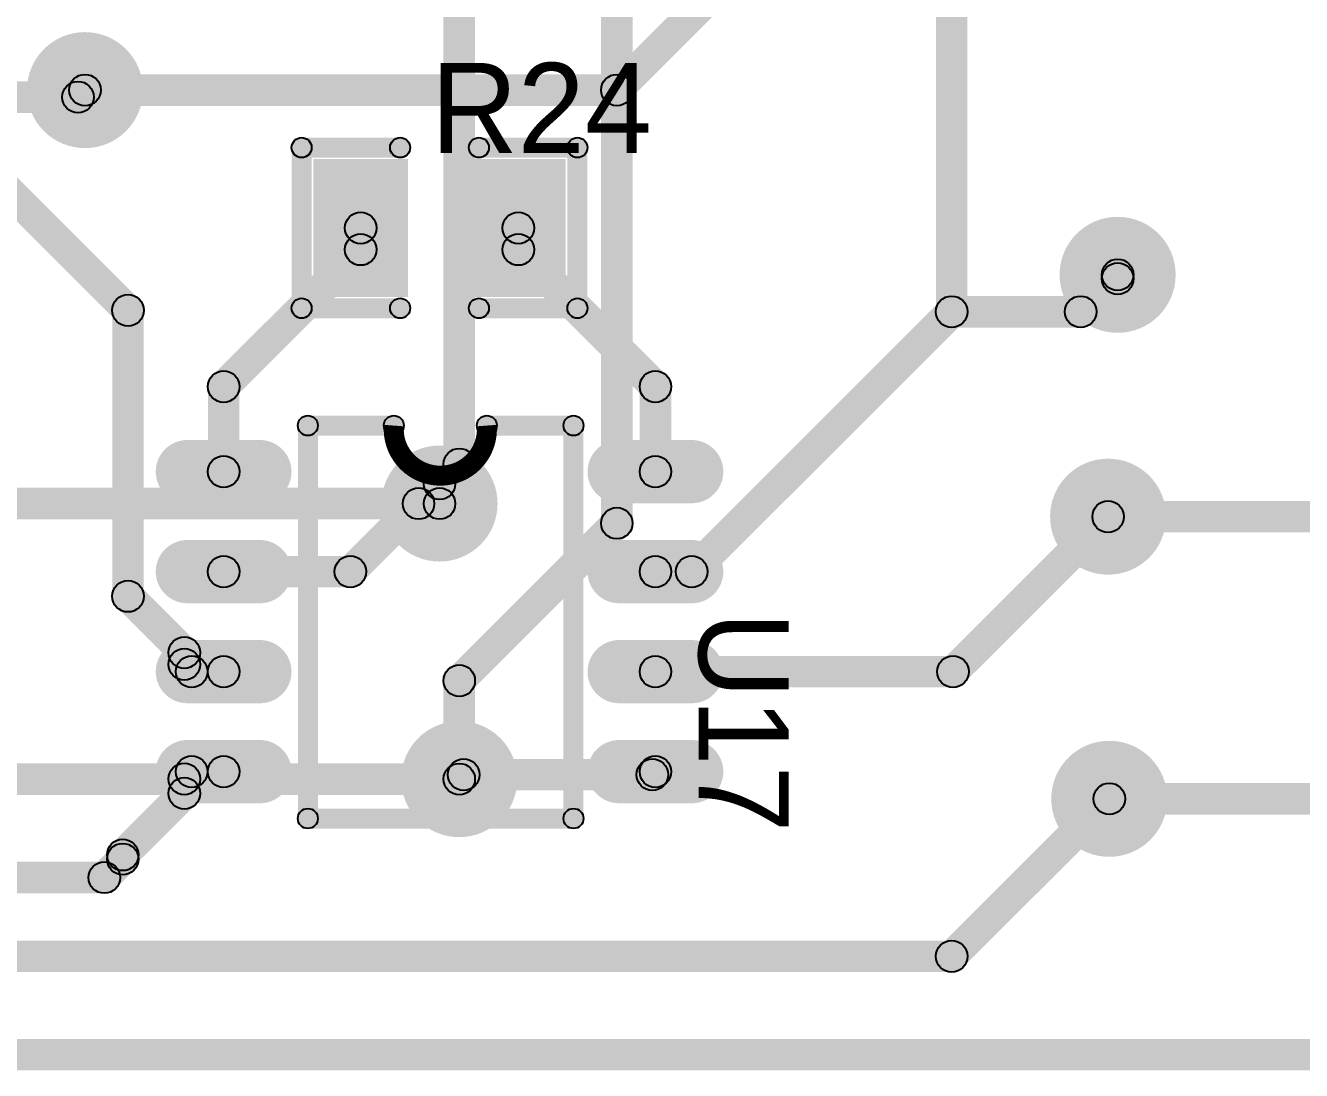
# Model space of a CAD drawing. Header units: millimetres. Extents: x 1.24 to 8.03, y 2.12 to 7.05.
# Drawn here: x 3.327 to 3.964, y 3.87 to 4.393 of the extents above; entities that cross this region are included whole.
import ezdxf

# ---------------------------------------------------------------- set-up
doc = ezdxf.new("R2010")
doc.units = ezdxf.units.MM
doc.header["$MEASUREMENT"] = 0
for name, color, linetype in [('BottomLayer', 5, 'Continuous'), ('BottomSolder', 6, 'Continuous'), ('TopLayer', 1, 'Continuous'), ('TopOverlay', 2, 'Continuous'), ('TopPaste', 8, 'Continuous'), ('TopSolder', 216, 'Continuous'), ('ViaHoleLayer', 16, 'Continuous')]:
    doc.layers.add(name, color=color, linetype=linetype)

# ---------------------------------------------------------------- blocks, each defined once
blk = doc.blocks.new('SOIC_8_L5_0_W4_0_P1_27_LS6_0_BL_15')
at = {"layer": 'TopLayer'}
h = blk.add_hatch(color=1, dxfattribs=at)
edge = h.paths.add_edge_path()
edge.add_arc((-0.075, 0.125984), 0.011811, 0, 180)
edge.add_line((-0.086811, 0.125984), (-0.086811, 0.089763))
edge.add_arc((-0.075, 0.089763), 0.011811, 180, 360)
edge.add_line((-0.063189, 0.089763), (-0.063189, 0.125984))
h = blk.add_hatch(color=1, dxfattribs=at)
edge = h.paths.add_edge_path()
edge.add_arc((-0.025, 0.125984), 0.011811, 0, 180)
edge.add_line((-0.036811, 0.125984), (-0.036811, 0.089763))
edge.add_arc((-0.025, 0.089763), 0.011811, 180, 360)
edge.add_line((-0.013189, 0.089763), (-0.013189, 0.125984))
h = blk.add_hatch(color=1, dxfattribs=at)
edge = h.paths.add_edge_path()
edge.add_arc((0.025, 0.125984), 0.011811, 0, 180)
edge.add_line((0.013189, 0.125984), (0.013189, 0.089763))
edge.add_arc((0.025, 0.089763), 0.011811, 180, 360)
edge.add_line((0.036811, 0.089763), (0.036811, 0.125984))
h = blk.add_hatch(color=1, dxfattribs=at)
edge = h.paths.add_edge_path()
edge.add_arc((0.075, 0.125984), 0.011811, 0, 180)
edge.add_line((0.063189, 0.125984), (0.063189, 0.089763))
edge.add_arc((0.075, 0.089763), 0.011811, 180, 360)
edge.add_line((0.086811, 0.089763), (0.086811, 0.125984))
h = blk.add_hatch(color=1, dxfattribs=at)
edge = h.paths.add_edge_path()
edge.add_arc((-0.075, -0.089763), 0.011811, 0, 180)
edge.add_line((-0.086811, -0.089763), (-0.086811, -0.125984))
edge.add_arc((-0.075, -0.125984), 0.011811, 180, 360)
edge.add_line((-0.063189, -0.125984), (-0.063189, -0.089763))
h = blk.add_hatch(color=1, dxfattribs=at)
edge = h.paths.add_edge_path()
edge.add_arc((-0.025, -0.089763), 0.011811, 0, 180)
edge.add_line((-0.036811, -0.089763), (-0.036811, -0.125984))
edge.add_arc((-0.025, -0.125984), 0.011811, 180, 360)
edge.add_line((-0.013189, -0.125984), (-0.013189, -0.089763))
h = blk.add_hatch(color=1, dxfattribs=at)
edge = h.paths.add_edge_path()
edge.add_arc((0.025, -0.089763), 0.011811, 0, 180)
edge.add_line((0.013189, -0.089763), (0.013189, -0.125984))
edge.add_arc((0.025, -0.125984), 0.011811, 180, 360)
edge.add_line((0.036811, -0.125984), (0.036811, -0.089763))
h = blk.add_hatch(color=1, dxfattribs=at)
edge = h.paths.add_edge_path()
edge.add_arc((0.075, -0.089763), 0.011811, 0, 180)
edge.add_line((0.063189, -0.089763), (0.063189, -0.125984))
edge.add_arc((0.075, -0.125984), 0.011811, 180, 360)
edge.add_line((0.086811, -0.125984), (0.086811, -0.089763))
at = {"layer": 'TopOverlay'}
h = blk.add_hatch(color=2, dxfattribs=at)
edge = h.paths.add_edge_path()
edge.add_arc((-0.098031, 0.066929), 0.005, 0, 360)
h = blk.add_hatch(color=2, dxfattribs=at)
edge = h.paths.add_edge_path()
edge.add_arc((-0.098031, 0.066929), 0.005, 0, 360)
for points in [[(0.098425, 0.071929), (0.098425, 0.061929), (-0.098031, 0.061929), (-0.098031, 0.071929)], [(-0.093031, 0.023622), (-0.103031, 0.023622), (-0.103031, 0.066929), (-0.093031, 0.066929)], [(0.103425, -0.065797), (0.093425, -0.065797), (0.093425, 0.066929), (0.103425, 0.066929)], [(-0.093031, -0.065797), (-0.103031, -0.065797), (-0.103031, -0.022835), (-0.093031, -0.022835)], [(0.098425, -0.060797), (0.098425, -0.070797), (-0.098031, -0.070797), (-0.098031, -0.060797)]]:
    blk.add_hatch(color=2, dxfattribs=at).paths.add_polyline_path(points)
h = blk.add_hatch(color=2, dxfattribs=at)
edge = h.paths.add_edge_path()
edge.add_arc((0.098425, 0.066929), 0.005, 0, 360)
h = blk.add_hatch(color=2, dxfattribs=at)
edge = h.paths.add_edge_path()
edge.add_arc((0.098425, 0.066929), 0.005, 0, 360)
h = blk.add_hatch(color=2, dxfattribs=at)
edge = h.paths.add_edge_path()
edge.add_arc((-0.098031, 0.023622), 0.005, 0, 360)
h = blk.add_hatch(color=2, dxfattribs=at)
edge = h.paths.add_edge_path()
edge.add_arc((-0.098031, 0.023622), 0.005, 0, 360)
h = blk.add_hatch(color=2, dxfattribs=at)
edge = h.paths.add_edge_path()
edge.add_arc((-0.098031, -0.022835), 0.005, 0, 360)
h = blk.add_hatch(color=2, dxfattribs=at)
edge = h.paths.add_edge_path()
edge.add_arc((-0.098031, -0.022835), 0.005, 0, 360)
h = blk.add_hatch(color=2, dxfattribs=at)
edge = h.paths.add_edge_path()
edge.add_arc((-0.098031, -0.065797), 0.005, 0, 360)
h = blk.add_hatch(color=2, dxfattribs=at)
edge = h.paths.add_edge_path()
edge.add_arc((-0.098031, -0.065797), 0.005, 0, 360)
h = blk.add_hatch(color=2, dxfattribs=at)
edge = h.paths.add_edge_path()
edge.add_arc((0.098425, -0.065797), 0.005, 0, 360)
h = blk.add_hatch(color=2, dxfattribs=at)
edge = h.paths.add_edge_path()
edge.add_arc((0.098425, -0.065797), 0.005, 0, 360)
at = {"layer": 'TopPaste'}
h = blk.add_hatch(color=8, dxfattribs=at)
edge = h.paths.add_edge_path()
edge.add_arc((-0.075, 0.125984), 0.011811, 0, 180)
edge.add_line((-0.086811, 0.125984), (-0.086811, 0.089763))
edge.add_arc((-0.075, 0.089763), 0.011811, 180, 360)
edge.add_line((-0.063189, 0.089763), (-0.063189, 0.125984))
h = blk.add_hatch(color=8, dxfattribs=at)
edge = h.paths.add_edge_path()
edge.add_arc((-0.025, 0.125984), 0.011811, 0, 180)
edge.add_line((-0.036811, 0.125984), (-0.036811, 0.089763))
edge.add_arc((-0.025, 0.089763), 0.011811, 180, 360)
edge.add_line((-0.013189, 0.089763), (-0.013189, 0.125984))
h = blk.add_hatch(color=8, dxfattribs=at)
edge = h.paths.add_edge_path()
edge.add_arc((0.025, 0.125984), 0.011811, 0, 180)
edge.add_line((0.013189, 0.125984), (0.013189, 0.089763))
edge.add_arc((0.025, 0.089763), 0.011811, 180, 360)
edge.add_line((0.036811, 0.089763), (0.036811, 0.125984))
h = blk.add_hatch(color=8, dxfattribs=at)
edge = h.paths.add_edge_path()
edge.add_arc((0.075, 0.125984), 0.011811, 0, 180)
edge.add_line((0.063189, 0.125984), (0.063189, 0.089763))
edge.add_arc((0.075, 0.089763), 0.011811, 180, 360)
edge.add_line((0.086811, 0.089763), (0.086811, 0.125984))
h = blk.add_hatch(color=8, dxfattribs=at)
edge = h.paths.add_edge_path()
edge.add_arc((-0.075, -0.089763), 0.011811, 0, 180)
edge.add_line((-0.086811, -0.089763), (-0.086811, -0.125984))
edge.add_arc((-0.075, -0.125984), 0.011811, 180, 360)
edge.add_line((-0.063189, -0.125984), (-0.063189, -0.089763))
h = blk.add_hatch(color=8, dxfattribs=at)
edge = h.paths.add_edge_path()
edge.add_arc((-0.025, -0.089763), 0.011811, 0, 180)
edge.add_line((-0.036811, -0.089763), (-0.036811, -0.125984))
edge.add_arc((-0.025, -0.125984), 0.011811, 180, 360)
edge.add_line((-0.013189, -0.125984), (-0.013189, -0.089763))
h = blk.add_hatch(color=8, dxfattribs=at)
edge = h.paths.add_edge_path()
edge.add_arc((0.025, -0.089763), 0.011811, 0, 180)
edge.add_line((0.013189, -0.089763), (0.013189, -0.125984))
edge.add_arc((0.025, -0.125984), 0.011811, 180, 360)
edge.add_line((0.036811, -0.125984), (0.036811, -0.089763))
h = blk.add_hatch(color=8, dxfattribs=at)
edge = h.paths.add_edge_path()
edge.add_arc((0.075, -0.089763), 0.011811, 0, 180)
edge.add_line((0.063189, -0.089763), (0.063189, -0.125984))
edge.add_arc((0.075, -0.125984), 0.011811, 180, 360)
edge.add_line((0.086811, -0.125984), (0.086811, -0.089763))
at = {"layer": 'TopSolder'}
h = blk.add_hatch(color=216, dxfattribs=at)
edge = h.paths.add_edge_path()
edge.add_arc((-0.075, 0.125984), 0.015811, 0, 180)
edge.add_line((-0.090811, 0.125984), (-0.090811, 0.089763))
edge.add_arc((-0.075, 0.089763), 0.015811, 180, 360)
edge.add_line((-0.059189, 0.089763), (-0.059189, 0.125984))
h = blk.add_hatch(color=216, dxfattribs=at)
edge = h.paths.add_edge_path()
edge.add_arc((-0.025, 0.125984), 0.015811, 0, 180)
edge.add_line((-0.040811, 0.125984), (-0.040811, 0.089763))
edge.add_arc((-0.025, 0.089763), 0.015811, 180, 360)
edge.add_line((-0.009189, 0.089763), (-0.009189, 0.125984))
h = blk.add_hatch(color=216, dxfattribs=at)
edge = h.paths.add_edge_path()
edge.add_arc((0.025, 0.125984), 0.015811, 0, 180)
edge.add_line((0.009189, 0.125984), (0.009189, 0.089763))
edge.add_arc((0.025, 0.089763), 0.015811, 180, 360)
edge.add_line((0.040811, 0.089763), (0.040811, 0.125984))
h = blk.add_hatch(color=216, dxfattribs=at)
edge = h.paths.add_edge_path()
edge.add_arc((0.075, 0.125984), 0.015811, 0, 180)
edge.add_line((0.059189, 0.125984), (0.059189, 0.089763))
edge.add_arc((0.075, 0.089763), 0.015811, 180, 360)
edge.add_line((0.090811, 0.089763), (0.090811, 0.125984))
h = blk.add_hatch(color=216, dxfattribs=at)
edge = h.paths.add_edge_path()
edge.add_arc((-0.075, -0.089763), 0.015811, 0, 180)
edge.add_line((-0.090811, -0.089763), (-0.090811, -0.125984))
edge.add_arc((-0.075, -0.125984), 0.015811, 180, 360)
edge.add_line((-0.059189, -0.125984), (-0.059189, -0.089763))
h = blk.add_hatch(color=216, dxfattribs=at)
edge = h.paths.add_edge_path()
edge.add_arc((-0.025, -0.089763), 0.015811, 0, 180)
edge.add_line((-0.040811, -0.089763), (-0.040811, -0.125984))
edge.add_arc((-0.025, -0.125984), 0.015811, 180, 360)
edge.add_line((-0.009189, -0.125984), (-0.009189, -0.089763))
h = blk.add_hatch(color=216, dxfattribs=at)
edge = h.paths.add_edge_path()
edge.add_arc((0.025, -0.089763), 0.015811, 0, 180)
edge.add_line((0.009189, -0.089763), (0.009189, -0.125984))
edge.add_arc((0.025, -0.125984), 0.015811, 180, 360)
edge.add_line((0.040811, -0.125984), (0.040811, -0.089763))
h = blk.add_hatch(color=216, dxfattribs=at)
edge = h.paths.add_edge_path()
edge.add_arc((0.075, -0.089763), 0.015811, 0, 180)
edge.add_line((0.059189, -0.089763), (0.059189, -0.125984))
edge.add_arc((0.075, -0.125984), 0.015811, 180, 360)
edge.add_line((0.090811, -0.125984), (0.090811, -0.089763))
at = {"layer": 'TopOverlay', "const_width": 0.01}
blk.add_lwpolyline([(-0.098031, 0.023622, -1.0785851), (-0.098031, -0.022835)], format="xyb", dxfattribs=at)
at = {"layer": 'TopOverlay'}
for centre in [(-0.098031, 0.066929), (-0.098031, 0.066929), (0.098425, 0.066929), (0.098425, 0.066929), (-0.098031, 0.023622), (-0.098031, 0.023622), (-0.098031, -0.022835), (-0.098031, -0.022835), (-0.098031, -0.065797), (-0.098031, -0.065797), (0.098425, -0.065797), (0.098425, -0.065797)]:
    blk.add_circle(centre, 0.005, dxfattribs=at)
blk = doc.blocks.new('R0805_71')
at = {"layer": 'TopLayer'}
for points in [[(-0.05906, 0.03051), (-0.01969, 0.03051), (-0.01969, -0.03051), (-0.05906, -0.03051)], [(0.01969, 0.03051), (0.05906, 0.03051), (0.05906, -0.03051), (0.01969, -0.03051)]]:
    blk.add_hatch(color=1, dxfattribs=at).paths.add_polyline_path(points)
at = {"layer": 'TopOverlay'}
h = blk.add_hatch(color=2, dxfattribs=at)
edge = h.paths.add_edge_path()
edge.add_arc((-0.0689, 0.04016), 0.005, 0, 360)
h = blk.add_hatch(color=2, dxfattribs=at)
edge = h.paths.add_edge_path()
edge.add_arc((-0.0689, 0.04016), 0.005, 0, 360)
for points in [[(-0.0689, 0.03516), (-0.0689, 0.04516), (-0.01969, 0.04516), (-0.01969, 0.03516)], [(0.01969, 0.03516), (0.01969, 0.04516), (0.0689, 0.04516), (0.0689, 0.03516)], [(-0.0739, 0.04016), (-0.0639, 0.04016), (-0.0639, -0.04016), (-0.0739, -0.04016)], [(0.0739, -0.04016), (0.0639, -0.04016), (0.0639, 0.04016), (0.0739, 0.04016)], [(-0.0689, -0.04516), (-0.0689, -0.03516), (-0.01969, -0.03516), (-0.01969, -0.04516)], [(0.01969, -0.04516), (0.01969, -0.03516), (0.0689, -0.03516), (0.0689, -0.04516)]]:
    blk.add_hatch(color=2, dxfattribs=at).paths.add_polyline_path(points)
h = blk.add_hatch(color=2, dxfattribs=at)
edge = h.paths.add_edge_path()
edge.add_arc((-0.01969, 0.04016), 0.005, 0, 360)
h = blk.add_hatch(color=2, dxfattribs=at)
edge = h.paths.add_edge_path()
edge.add_arc((0.01969, 0.04016), 0.005, 0, 360)
h = blk.add_hatch(color=2, dxfattribs=at)
edge = h.paths.add_edge_path()
edge.add_arc((0.0689, 0.04016), 0.005, 0, 360)
h = blk.add_hatch(color=2, dxfattribs=at)
edge = h.paths.add_edge_path()
edge.add_arc((0.0689, 0.04016), 0.005, 0, 360)
h = blk.add_hatch(color=2, dxfattribs=at)
edge = h.paths.add_edge_path()
edge.add_arc((-0.0689, -0.04016), 0.005, 0, 360)
h = blk.add_hatch(color=2, dxfattribs=at)
edge = h.paths.add_edge_path()
edge.add_arc((-0.0689, -0.04016), 0.005, 0, 360)
h = blk.add_hatch(color=2, dxfattribs=at)
edge = h.paths.add_edge_path()
edge.add_arc((-0.01969, -0.04016), 0.005, 0, 360)
h = blk.add_hatch(color=2, dxfattribs=at)
edge = h.paths.add_edge_path()
edge.add_arc((0.01969, -0.04016), 0.005, 0, 360)
h = blk.add_hatch(color=2, dxfattribs=at)
edge = h.paths.add_edge_path()
edge.add_arc((0.0689, -0.04016), 0.005, 0, 360)
h = blk.add_hatch(color=2, dxfattribs=at)
edge = h.paths.add_edge_path()
edge.add_arc((0.0689, -0.04016), 0.005, 0, 360)
at = {"layer": 'TopPaste'}
for points in [[(-0.05906, 0.03051), (-0.01969, 0.03051), (-0.01969, -0.03051), (-0.05906, -0.03051)], [(0.01969, 0.03051), (0.05906, 0.03051), (0.05906, -0.03051), (0.01969, -0.03051)]]:
    blk.add_hatch(color=8, dxfattribs=at).paths.add_polyline_path(points)
at = {"layer": 'TopSolder'}
for points in [[(-0.06305, 0.03451), (-0.01569, 0.03451), (-0.01569, -0.03451), (-0.06305, -0.03451)], [(0.01569, 0.03451), (0.06305, 0.03451), (0.06305, -0.03451), (0.01569, -0.03451)]]:
    blk.add_hatch(color=216, dxfattribs=at).paths.add_polyline_path(points)
at = {"layer": 'TopOverlay'}
for centre in [(-0.0689, 0.04016), (-0.0689, 0.04016), (-0.01969, 0.04016), (0.01969, 0.04016), (0.0689, 0.04016), (0.0689, 0.04016), (-0.0689, -0.04016), (-0.0689, -0.04016), (-0.01969, -0.04016), (0.01969, -0.04016), (0.0689, -0.04016), (0.0689, -0.04016)]:
    blk.add_circle(centre, 0.005, dxfattribs=at)

msp = doc.modelspace()

# ---------------------------------------------------------------- hatches: boundary and pattern name
at = {"layer": 'BottomLayer'}
for points in [[(3.55118, 4.17323), (3.53543, 4.17323), (3.53543, 4.74467), (3.55118, 4.74467)], [(3.62992, 4.1437), (3.61417, 4.1437), (3.61417, 4.57677), (3.62992, 4.57677)], [(3.19844, 4.34886), (3.19844, 4.36461), (3.3528, 4.36461), (3.3528, 4.34886)], [(3.35836, 4.35116), (3.34723, 4.3623), (3.35073, 4.3658), (3.36187, 4.35467)], [(3.88016, 4.26599), (3.86441, 4.26599), (3.86441, 4.2679), (3.88016, 4.2679)], [(3.53903, 4.15782), (3.5279, 4.16895), (3.53774, 4.1788), (3.54887, 4.16766)], [(3.54134, 4.15354), (3.52559, 4.15354), (3.52559, 4.16339), (3.54134, 4.16339)], [(3.02379, 4.14567), (3.02379, 4.16142), (3.53346, 4.16142), (3.53346, 4.14567)], [(3.54887, 4.05939), (3.53774, 4.07053), (3.61648, 4.14927), (3.62761, 4.13813)], [(3.55118, 4.01575), (3.53543, 4.01575), (3.53543, 4.06496), (3.55118, 4.06496)], [(3.29724, 4.00787), (3.29724, 4.02362), (3.54331, 4.02362), (3.54331, 4.00787)]]:
    msp.add_hatch(color=5, dxfattribs=at).paths.add_polyline_path(points)
h = msp.add_hatch(color=5, dxfattribs=at)
edge = h.paths.add_edge_path()
edge.add_arc((3.3563, 4.36024), 0.025, 0, 360)
h = msp.add_hatch(color=5, dxfattribs=at)
edge = h.paths.add_edge_path()
edge.add_arc((3.3563, 4.36024), 0.00787, 0, 360)
h = msp.add_hatch(color=5, dxfattribs=at)
edge = h.paths.add_edge_path()
edge.add_arc((3.3528, 4.35673), 0.00787, 0, 360)
h = msp.add_hatch(color=5, dxfattribs=at)
edge = h.paths.add_edge_path()
edge.add_arc((3.3528, 4.35673), 0.00787, 0, 360)
h = msp.add_hatch(color=5, dxfattribs=at)
edge = h.paths.add_edge_path()
edge.add_arc((3.87228, 4.2679), 0.025, 0, 360)
h = msp.add_hatch(color=5, dxfattribs=at)
edge = h.paths.add_edge_path()
edge.add_arc((3.87228, 4.2679), 0.00787, 0, 360)
h = msp.add_hatch(color=5, dxfattribs=at)
edge = h.paths.add_edge_path()
edge.add_arc((3.87228, 4.26599), 0.00787, 0, 360)
h = msp.add_hatch(color=5, dxfattribs=at)
edge = h.paths.add_edge_path()
edge.add_arc((3.53346, 4.15354), 0.025, 0, 360)
h = msp.add_hatch(color=5, dxfattribs=at)
edge = h.paths.add_edge_path()
edge.add_arc((3.54331, 4.17323), 0.00787, 0, 360)
h = msp.add_hatch(color=5, dxfattribs=at)
edge = h.paths.add_edge_path()
edge.add_arc((3.54331, 4.17323), 0.00787, 0, 360)
h = msp.add_hatch(color=5, dxfattribs=at)
edge = h.paths.add_edge_path()
edge.add_arc((3.53346, 4.16339), 0.00787, 0, 360)
h = msp.add_hatch(color=5, dxfattribs=at)
edge = h.paths.add_edge_path()
edge.add_arc((3.53346, 4.16339), 0.00787, 0, 360)
h = msp.add_hatch(color=5, dxfattribs=at)
edge = h.paths.add_edge_path()
edge.add_arc((3.86753, 4.14697), 0.025, 0, 360)
h = msp.add_hatch(color=5, dxfattribs=at)
edge = h.paths.add_edge_path()
edge.add_arc((3.53346, 4.15354), 0.00787, 0, 360)
h = msp.add_hatch(color=5, dxfattribs=at)
edge = h.paths.add_edge_path()
edge.add_arc((3.53346, 4.15354), 0.00787, 0, 360)
h = msp.add_hatch(color=5, dxfattribs=at)
edge = h.paths.add_edge_path()
edge.add_arc((3.62205, 4.1437), 0.00787, 0, 360)
h = msp.add_hatch(color=5, dxfattribs=at)
edge = h.paths.add_edge_path()
edge.add_arc((3.62205, 4.1437), 0.00787, 0, 360)
h = msp.add_hatch(color=5, dxfattribs=at)
edge = h.paths.add_edge_path()
edge.add_arc((3.54331, 4.06496), 0.00787, 0, 360)
h = msp.add_hatch(color=5, dxfattribs=at)
edge = h.paths.add_edge_path()
edge.add_arc((3.54331, 4.06496), 0.00787, 0, 360)
h = msp.add_hatch(color=5, dxfattribs=at)
edge = h.paths.add_edge_path()
edge.add_arc((3.54331, 4.01575), 0.025, 0, 360)
h = msp.add_hatch(color=5, dxfattribs=at)
edge = h.paths.add_edge_path()
edge.add_arc((3.86811, 4.00591), 0.025, 0, 360)
h = msp.add_hatch(color=5, dxfattribs=at)
edge = h.paths.add_edge_path()
edge.add_arc((3.54331, 4.01575), 0.00787, 0, 360)
h = msp.add_hatch(color=5, dxfattribs=at)
edge = h.paths.add_edge_path()
edge.add_arc((3.54331, 4.01575), 0.00787, 0, 360)
at = {"layer": 'BottomSolder'}
h = msp.add_hatch(color=6, dxfattribs=at)
edge = h.paths.add_edge_path()
edge.add_arc((3.3563, 4.36024), 0.029, 0, 360)
h = msp.add_hatch(color=6, dxfattribs=at)
edge = h.paths.add_edge_path()
edge.add_arc((3.87228, 4.2679), 0.029, 0, 360)
h = msp.add_hatch(color=6, dxfattribs=at)
edge = h.paths.add_edge_path()
edge.add_arc((3.53346, 4.15354), 0.029, 0, 360)
h = msp.add_hatch(color=6, dxfattribs=at)
edge = h.paths.add_edge_path()
edge.add_arc((3.86753, 4.14697), 0.029, 0, 360)
h = msp.add_hatch(color=6, dxfattribs=at)
edge = h.paths.add_edge_path()
edge.add_arc((3.54331, 4.01575), 0.029, 0, 360)
h = msp.add_hatch(color=6, dxfattribs=at)
edge = h.paths.add_edge_path()
edge.add_arc((3.86811, 4.00591), 0.029, 0, 360)
at = {"layer": 'TopLayer'}
for points in [[(3.79724, 4.24941), (3.7815, 4.24941), (3.7815, 4.79331), (3.79724, 4.79331)], [(3.62761, 4.35467), (3.61648, 4.3658), (3.77888, 4.52821), (3.79002, 4.51707)], [(3.3563, 4.35236), (3.3563, 4.36811), (3.62205, 4.36811), (3.62205, 4.35236)], [(3.29654, 4.32028), (3.30768, 4.33141), (3.38336, 4.25573), (3.37223, 4.24459)], [(3.50197, 4.28051), (3.48622, 4.28051), (3.48622, 4.29134), (3.50197, 4.29134)], [(3.58071, 4.28051), (3.56496, 4.28051), (3.56496, 4.29134), (3.58071, 4.29134)], [(3.43116, 4.20644), (3.42002, 4.21758), (3.48853, 4.28608), (3.49966, 4.27494)], [(3.56727, 4.27494), (3.5784, 4.28608), (3.64691, 4.21758), (3.63577, 4.20644)], [(3.85936, 4.24384), (3.84822, 4.25498), (3.86672, 4.27347), (3.87785, 4.26234)], [(3.66502, 4.11392), (3.65388, 4.12506), (3.7838, 4.25498), (3.79494, 4.24384)], [(3.78937, 4.24153), (3.78937, 4.25728), (3.85379, 4.25728), (3.85379, 4.24153)], [(3.38567, 4.10719), (3.36992, 4.10719), (3.36992, 4.25016), (3.38567, 4.25016)], [(3.43346, 4.16949), (3.41772, 4.16949), (3.41772, 4.21201), (3.43346, 4.21201)], [(3.64921, 4.16949), (3.63346, 4.16949), (3.63346, 4.21201), (3.64921, 4.21201)], [(3.49448, 4.11392), (3.48335, 4.12506), (3.5174, 4.15911), (3.52854, 4.14798)], [(3.52297, 4.14567), (3.52297, 4.16142), (3.53346, 4.16142), (3.53346, 4.14567)], [(3.79562, 4.06392), (3.78448, 4.07506), (3.86196, 4.15254), (3.8731, 4.1414)], [(3.86753, 4.13909), (3.86753, 4.15484), (3.97964, 4.15484), (3.97964, 4.13909)], [(3.42559, 4.11161), (3.42559, 4.12736), (3.48892, 4.12736), (3.48892, 4.11161)], [(3.64134, 4.11161), (3.64134, 4.12736), (3.65945, 4.12736), (3.65945, 4.11161)], [(3.37223, 4.10162), (3.38336, 4.11276), (3.41154, 4.08458), (3.40041, 4.07345)], [(3.41385, 4.07313), (3.3981, 4.07313), (3.3981, 4.07901), (3.41385, 4.07901)], [(3.40041, 4.06756), (3.41154, 4.07869), (3.41518, 4.07506), (3.40404, 4.06392)], [(3.40961, 4.06161), (3.40961, 4.07736), (3.42559, 4.07736), (3.42559, 4.06161)], [(3.64134, 4.06161), (3.64134, 4.07736), (3.79005, 4.07736), (3.79005, 4.06161)], [(3.41154, 4.01028), (3.40041, 4.02142), (3.40404, 4.02506), (3.41518, 4.01392)], [(3.40961, 4.01161), (3.40961, 4.02736), (3.42559, 4.02736), (3.42559, 4.01161)], [(3.54887, 4.01018), (3.53774, 4.02132), (3.53997, 4.02355), (3.55111, 4.01241)], [(3.54554, 4.01011), (3.54554, 4.02586), (3.63983, 4.02586), (3.63983, 4.01011)], [(3.6454, 4.01241), (3.63426, 4.02355), (3.63577, 4.02506), (3.64691, 4.01392)], [(3.38076, 3.97229), (3.36963, 3.98342), (3.40041, 4.0142), (3.41154, 4.00307)], [(3.41385, 4.00864), (3.3981, 4.00864), (3.3981, 4.01585), (3.41385, 4.01585)], [(3.79494, 3.9216), (3.7838, 3.93273), (3.86254, 4.01147), (3.87368, 4.00034)], [(3.86811, 3.99803), (3.86811, 4.01378), (4.03543, 4.01378), (4.03543, 3.99803)], [(3.37154, 3.96097), (3.3604, 3.9721), (3.36963, 3.98133), (3.38076, 3.97019)], [(2.99134, 3.95866), (2.99134, 3.97441), (3.36597, 3.97441), (3.36597, 3.95866)], [(3.38307, 3.97576), (3.36732, 3.97576), (3.36732, 3.97786), (3.38307, 3.97786)], [(2.42126, 3.91929), (2.42126, 3.93504), (3.78937, 3.93504), (3.78937, 3.91929)], [(2.38189, 3.87008), (2.38189, 3.88583), (4.2628, 3.88583), (4.2628, 3.87008)]]:
    msp.add_hatch(color=1, dxfattribs=at).paths.add_polyline_path(points)
h = msp.add_hatch(color=1, dxfattribs=at)
edge = h.paths.add_edge_path()
edge.add_arc((3.3563, 4.36024), 0.025, 0, 360)
h = msp.add_hatch(color=1, dxfattribs=at)
edge = h.paths.add_edge_path()
edge.add_arc((3.3563, 4.36024), 0.00787, 0, 360)
h = msp.add_hatch(color=1, dxfattribs=at)
edge = h.paths.add_edge_path()
edge.add_arc((3.62205, 4.36024), 0.00787, 0, 360)
h = msp.add_hatch(color=1, dxfattribs=at)
edge = h.paths.add_edge_path()
edge.add_arc((3.62205, 4.36024), 0.00787, 0, 360)
h = msp.add_hatch(color=1, dxfattribs=at)
edge = h.paths.add_edge_path()
edge.add_arc((3.49409, 4.29134), 0.00787, 0, 360)
h = msp.add_hatch(color=1, dxfattribs=at)
edge = h.paths.add_edge_path()
edge.add_arc((3.57283, 4.29134), 0.00787, 0, 360)
h = msp.add_hatch(color=1, dxfattribs=at)
edge = h.paths.add_edge_path()
edge.add_arc((3.87228, 4.2679), 0.025, 0, 360)
h = msp.add_hatch(color=1, dxfattribs=at)
edge = h.paths.add_edge_path()
edge.add_arc((3.49409, 4.28051), 0.00787, 0, 360)
h = msp.add_hatch(color=1, dxfattribs=at)
edge = h.paths.add_edge_path()
edge.add_arc((3.49409, 4.28051), 0.00787, 0, 360)
h = msp.add_hatch(color=1, dxfattribs=at)
edge = h.paths.add_edge_path()
edge.add_arc((3.57283, 4.28051), 0.00787, 0, 360)
h = msp.add_hatch(color=1, dxfattribs=at)
edge = h.paths.add_edge_path()
edge.add_arc((3.57283, 4.28051), 0.00787, 0, 360)
h = msp.add_hatch(color=1, dxfattribs=at)
edge = h.paths.add_edge_path()
edge.add_arc((3.87228, 4.2679), 0.00787, 0, 360)
h = msp.add_hatch(color=1, dxfattribs=at)
edge = h.paths.add_edge_path()
edge.add_arc((3.3778, 4.25016), 0.00787, 0, 360)
h = msp.add_hatch(color=1, dxfattribs=at)
edge = h.paths.add_edge_path()
edge.add_arc((3.3778, 4.25016), 0.00787, 0, 360)
h = msp.add_hatch(color=1, dxfattribs=at)
edge = h.paths.add_edge_path()
edge.add_arc((3.78937, 4.24941), 0.00787, 0, 360)
h = msp.add_hatch(color=1, dxfattribs=at)
edge = h.paths.add_edge_path()
edge.add_arc((3.78937, 4.24941), 0.00787, 0, 360)
h = msp.add_hatch(color=1, dxfattribs=at)
edge = h.paths.add_edge_path()
edge.add_arc((3.78937, 4.24941), 0.00787, 0, 360)
h = msp.add_hatch(color=1, dxfattribs=at)
edge = h.paths.add_edge_path()
edge.add_arc((3.85379, 4.24941), 0.00787, 0, 360)
h = msp.add_hatch(color=1, dxfattribs=at)
edge = h.paths.add_edge_path()
edge.add_arc((3.85379, 4.24941), 0.00787, 0, 360)
h = msp.add_hatch(color=1, dxfattribs=at)
edge = h.paths.add_edge_path()
edge.add_arc((3.42559, 4.21201), 0.00787, 0, 360)
h = msp.add_hatch(color=1, dxfattribs=at)
edge = h.paths.add_edge_path()
edge.add_arc((3.42559, 4.21201), 0.00787, 0, 360)
h = msp.add_hatch(color=1, dxfattribs=at)
edge = h.paths.add_edge_path()
edge.add_arc((3.64134, 4.21201), 0.00787, 0, 360)
h = msp.add_hatch(color=1, dxfattribs=at)
edge = h.paths.add_edge_path()
edge.add_arc((3.64134, 4.21201), 0.00787, 0, 360)
h = msp.add_hatch(color=1, dxfattribs=at)
edge = h.paths.add_edge_path()
edge.add_arc((3.42559, 4.16949), 0.00787, 0, 360)
h = msp.add_hatch(color=1, dxfattribs=at)
edge = h.paths.add_edge_path()
edge.add_arc((3.53346, 4.15354), 0.025, 0, 360)
h = msp.add_hatch(color=1, dxfattribs=at)
edge = h.paths.add_edge_path()
edge.add_arc((3.64134, 4.16949), 0.00787, 0, 360)
h = msp.add_hatch(color=1, dxfattribs=at)
edge = h.paths.add_edge_path()
edge.add_arc((3.86753, 4.14697), 0.025, 0, 360)
h = msp.add_hatch(color=1, dxfattribs=at)
edge = h.paths.add_edge_path()
edge.add_arc((3.52297, 4.15354), 0.00787, 0, 360)
h = msp.add_hatch(color=1, dxfattribs=at)
edge = h.paths.add_edge_path()
edge.add_arc((3.52297, 4.15354), 0.00787, 0, 360)
h = msp.add_hatch(color=1, dxfattribs=at)
edge = h.paths.add_edge_path()
edge.add_arc((3.53346, 4.15354), 0.00787, 0, 360)
h = msp.add_hatch(color=1, dxfattribs=at)
edge = h.paths.add_edge_path()
edge.add_arc((3.86753, 4.14697), 0.00787, 0, 360)
h = msp.add_hatch(color=1, dxfattribs=at)
edge = h.paths.add_edge_path()
edge.add_arc((3.86753, 4.14697), 0.00787, 0, 360)
h = msp.add_hatch(color=1, dxfattribs=at)
edge = h.paths.add_edge_path()
edge.add_arc((3.42559, 4.11949), 0.00787, 0, 360)
h = msp.add_hatch(color=1, dxfattribs=at)
edge = h.paths.add_edge_path()
edge.add_arc((3.48892, 4.11949), 0.00787, 0, 360)
h = msp.add_hatch(color=1, dxfattribs=at)
edge = h.paths.add_edge_path()
edge.add_arc((3.48892, 4.11949), 0.00787, 0, 360)
h = msp.add_hatch(color=1, dxfattribs=at)
edge = h.paths.add_edge_path()
edge.add_arc((3.64134, 4.11949), 0.00787, 0, 360)
h = msp.add_hatch(color=1, dxfattribs=at)
edge = h.paths.add_edge_path()
edge.add_arc((3.65945, 4.11949), 0.00787, 0, 360)
h = msp.add_hatch(color=1, dxfattribs=at)
edge = h.paths.add_edge_path()
edge.add_arc((3.65945, 4.11949), 0.00787, 0, 360)
h = msp.add_hatch(color=1, dxfattribs=at)
edge = h.paths.add_edge_path()
edge.add_arc((3.3778, 4.10719), 0.00787, 0, 360)
h = msp.add_hatch(color=1, dxfattribs=at)
edge = h.paths.add_edge_path()
edge.add_arc((3.3778, 4.10719), 0.00787, 0, 360)
h = msp.add_hatch(color=1, dxfattribs=at)
edge = h.paths.add_edge_path()
edge.add_arc((3.40597, 4.07901), 0.00787, 0, 360)
h = msp.add_hatch(color=1, dxfattribs=at)
edge = h.paths.add_edge_path()
edge.add_arc((3.40597, 4.07901), 0.00787, 0, 360)
h = msp.add_hatch(color=1, dxfattribs=at)
edge = h.paths.add_edge_path()
edge.add_arc((3.40597, 4.07313), 0.00787, 0, 360)
h = msp.add_hatch(color=1, dxfattribs=at)
edge = h.paths.add_edge_path()
edge.add_arc((3.40597, 4.07313), 0.00787, 0, 360)
h = msp.add_hatch(color=1, dxfattribs=at)
edge = h.paths.add_edge_path()
edge.add_arc((3.40961, 4.06949), 0.00787, 0, 360)
h = msp.add_hatch(color=1, dxfattribs=at)
edge = h.paths.add_edge_path()
edge.add_arc((3.40961, 4.06949), 0.00787, 0, 360)
h = msp.add_hatch(color=1, dxfattribs=at)
edge = h.paths.add_edge_path()
edge.add_arc((3.42559, 4.06949), 0.00787, 0, 360)
h = msp.add_hatch(color=1, dxfattribs=at)
edge = h.paths.add_edge_path()
edge.add_arc((3.64134, 4.06949), 0.00787, 0, 360)
h = msp.add_hatch(color=1, dxfattribs=at)
edge = h.paths.add_edge_path()
edge.add_arc((3.79005, 4.06949), 0.00787, 0, 360)
h = msp.add_hatch(color=1, dxfattribs=at)
edge = h.paths.add_edge_path()
edge.add_arc((3.79005, 4.06949), 0.00787, 0, 360)
h = msp.add_hatch(color=1, dxfattribs=at)
edge = h.paths.add_edge_path()
edge.add_arc((3.54331, 4.01575), 0.025, 0, 360)
h = msp.add_hatch(color=1, dxfattribs=at)
edge = h.paths.add_edge_path()
edge.add_arc((3.86811, 4.00591), 0.025, 0, 360)
h = msp.add_hatch(color=1, dxfattribs=at)
edge = h.paths.add_edge_path()
edge.add_arc((3.40597, 4.01585), 0.00787, 0, 360)
h = msp.add_hatch(color=1, dxfattribs=at)
edge = h.paths.add_edge_path()
edge.add_arc((3.40597, 4.01585), 0.00787, 0, 360)
h = msp.add_hatch(color=1, dxfattribs=at)
edge = h.paths.add_edge_path()
edge.add_arc((3.40961, 4.01949), 0.00787, 0, 360)
h = msp.add_hatch(color=1, dxfattribs=at)
edge = h.paths.add_edge_path()
edge.add_arc((3.40961, 4.01949), 0.00787, 0, 360)
h = msp.add_hatch(color=1, dxfattribs=at)
edge = h.paths.add_edge_path()
edge.add_arc((3.42559, 4.01949), 0.00787, 0, 360)
h = msp.add_hatch(color=1, dxfattribs=at)
edge = h.paths.add_edge_path()
edge.add_arc((3.54331, 4.01575), 0.00787, 0, 360)
h = msp.add_hatch(color=1, dxfattribs=at)
edge = h.paths.add_edge_path()
edge.add_arc((3.54554, 4.01798), 0.00787, 0, 360)
h = msp.add_hatch(color=1, dxfattribs=at)
edge = h.paths.add_edge_path()
edge.add_arc((3.54554, 4.01798), 0.00787, 0, 360)
h = msp.add_hatch(color=1, dxfattribs=at)
edge = h.paths.add_edge_path()
edge.add_arc((3.63983, 4.01798), 0.00787, 0, 360)
h = msp.add_hatch(color=1, dxfattribs=at)
edge = h.paths.add_edge_path()
edge.add_arc((3.63983, 4.01798), 0.00787, 0, 360)
h = msp.add_hatch(color=1, dxfattribs=at)
edge = h.paths.add_edge_path()
edge.add_arc((3.64134, 4.01949), 0.00787, 0, 360)
h = msp.add_hatch(color=1, dxfattribs=at)
edge = h.paths.add_edge_path()
edge.add_arc((3.40597, 4.00864), 0.00787, 0, 360)
h = msp.add_hatch(color=1, dxfattribs=at)
edge = h.paths.add_edge_path()
edge.add_arc((3.40597, 4.00864), 0.00787, 0, 360)
h = msp.add_hatch(color=1, dxfattribs=at)
edge = h.paths.add_edge_path()
edge.add_arc((3.86811, 4.00591), 0.00787, 0, 360)
h = msp.add_hatch(color=1, dxfattribs=at)
edge = h.paths.add_edge_path()
edge.add_arc((3.86811, 4.00591), 0.00787, 0, 360)
h = msp.add_hatch(color=1, dxfattribs=at)
edge = h.paths.add_edge_path()
edge.add_arc((3.37519, 3.97786), 0.00787, 0, 360)
h = msp.add_hatch(color=1, dxfattribs=at)
edge = h.paths.add_edge_path()
edge.add_arc((3.37519, 3.97786), 0.00787, 0, 360)
h = msp.add_hatch(color=1, dxfattribs=at)
edge = h.paths.add_edge_path()
edge.add_arc((3.37519, 3.97576), 0.00787, 0, 360)
h = msp.add_hatch(color=1, dxfattribs=at)
edge = h.paths.add_edge_path()
edge.add_arc((3.37519, 3.97576), 0.00787, 0, 360)
h = msp.add_hatch(color=1, dxfattribs=at)
edge = h.paths.add_edge_path()
edge.add_arc((3.36597, 3.96654), 0.00787, 0, 360)
h = msp.add_hatch(color=1, dxfattribs=at)
edge = h.paths.add_edge_path()
edge.add_arc((3.36597, 3.96654), 0.00787, 0, 360)
h = msp.add_hatch(color=1, dxfattribs=at)
edge = h.paths.add_edge_path()
edge.add_arc((3.78937, 3.92717), 0.00787, 0, 360)
h = msp.add_hatch(color=1, dxfattribs=at)
edge = h.paths.add_edge_path()
edge.add_arc((3.78937, 3.92717), 0.00787, 0, 360)
at = {"layer": 'TopSolder'}
h = msp.add_hatch(color=216, dxfattribs=at)
edge = h.paths.add_edge_path()
edge.add_arc((3.3563, 4.36024), 0.029, 0, 360)
h = msp.add_hatch(color=216, dxfattribs=at)
edge = h.paths.add_edge_path()
edge.add_arc((3.87228, 4.2679), 0.029, 0, 360)
h = msp.add_hatch(color=216, dxfattribs=at)
edge = h.paths.add_edge_path()
edge.add_arc((3.53346, 4.15354), 0.029, 0, 360)
h = msp.add_hatch(color=216, dxfattribs=at)
edge = h.paths.add_edge_path()
edge.add_arc((3.86753, 4.14697), 0.029, 0, 360)
h = msp.add_hatch(color=216, dxfattribs=at)
edge = h.paths.add_edge_path()
edge.add_arc((3.54331, 4.01575), 0.029, 0, 360)
h = msp.add_hatch(color=216, dxfattribs=at)
edge = h.paths.add_edge_path()
edge.add_arc((3.86811, 4.00591), 0.029, 0, 360)
at = {"layer": 'ViaHoleLayer'}
h = msp.add_hatch(color=16, dxfattribs=at)
edge = h.paths.add_edge_path()
edge.add_arc((3.3563, 4.36024), 0.014, 0, 360)
h = msp.add_hatch(color=16, dxfattribs=at)
edge = h.paths.add_edge_path()
edge.add_arc((3.87228, 4.2679), 0.014, 0, 360)
h = msp.add_hatch(color=16, dxfattribs=at)
edge = h.paths.add_edge_path()
edge.add_arc((3.53346, 4.15354), 0.014, 0, 360)
h = msp.add_hatch(color=16, dxfattribs=at)
edge = h.paths.add_edge_path()
edge.add_arc((3.86753, 4.14697), 0.014, 0, 360)
h = msp.add_hatch(color=16, dxfattribs=at)
edge = h.paths.add_edge_path()
edge.add_arc((3.54331, 4.01575), 0.014, 0, 360)
h = msp.add_hatch(color=16, dxfattribs=at)
edge = h.paths.add_edge_path()
edge.add_arc((3.86811, 4.00591), 0.014, 0, 360)

# ---------------------------------------------------------------- linework, layer by layer
at = {"layer": 'BottomLayer'}
for centre in [(3.3563, 4.36024), (3.3528, 4.35673), (3.3528, 4.35673), (3.87228, 4.2679), (3.87228, 4.26599), (3.54331, 4.17323), (3.54331, 4.17323), (3.53346, 4.16339), (3.53346, 4.16339), (3.53346, 4.15354), (3.53346, 4.15354), (3.62205, 4.1437), (3.62205, 4.1437), (3.54331, 4.06496), (3.54331, 4.06496), (3.54331, 4.01575), (3.54331, 4.01575)]:
    msp.add_circle(centre, 0.00787, dxfattribs=at)
at = {"layer": 'TopLayer'}
for centre in [(3.3563, 4.36024), (3.62205, 4.36024), (3.62205, 4.36024), (3.49409, 4.29134), (3.57283, 4.29134), (3.49409, 4.28051), (3.49409, 4.28051), (3.57283, 4.28051), (3.57283, 4.28051), (3.87228, 4.2679), (3.3778, 4.25016), (3.3778, 4.25016), (3.78937, 4.24941), (3.78937, 4.24941), (3.78937, 4.24941), (3.85379, 4.24941), (3.85379, 4.24941), (3.42559, 4.21201), (3.42559, 4.21201), (3.64134, 4.21201), (3.64134, 4.21201), (3.42559, 4.16949), (3.64134, 4.16949), (3.52297, 4.15354), (3.52297, 4.15354), (3.53346, 4.15354), (3.86753, 4.14697), (3.86753, 4.14697), (3.42559, 4.11949), (3.48892, 4.11949), (3.48892, 4.11949), (3.64134, 4.11949), (3.65945, 4.11949), (3.65945, 4.11949), (3.3778, 4.10719), (3.3778, 4.10719), (3.40597, 4.07901), (3.40597, 4.07901), (3.40597, 4.07313), (3.40597, 4.07313), (3.40961, 4.06949), (3.40961, 4.06949), (3.42559, 4.06949), (3.64134, 4.06949), (3.79005, 4.06949), (3.79005, 4.06949), (3.40597, 4.01585), (3.40597, 4.01585), (3.40961, 4.01949), (3.40961, 4.01949), (3.42559, 4.01949), (3.54331, 4.01575), (3.54554, 4.01798), (3.54554, 4.01798), (3.63983, 4.01798), (3.63983, 4.01798), (3.64134, 4.01949), (3.40597, 4.00864), (3.40597, 4.00864), (3.86811, 4.00591), (3.86811, 4.00591), (3.37519, 3.97786), (3.37519, 3.97786), (3.37519, 3.97576), (3.37519, 3.97576), (3.36597, 3.96654), (3.36597, 3.96654), (3.78937, 3.92717), (3.78937, 3.92717)]:
    msp.add_circle(centre, 0.00787, dxfattribs=at)

# ---------------------------------------------------------------- block references
msp.add_blockref('R0805_71', (3.53346, 4.29134))
at = {"rotation": 270}
msp.add_blockref('SOIC_8_L5_0_W4_0_P1_27_LS6_0_BL_15', (3.53346, 4.09449), dxfattribs=at)

# ---------------------------------------------------------------- texts
at = {"layer": 'TopOverlay'}
msp.add_text('R24', height=0.045, dxfattribs=at).set_placement((3.52909, 4.32884))
msp.add_text('U17', height=0.045, rotation=270, dxfattribs=at).set_placement((3.66296, 4.09949))

doc.saveas('drawing.dxf')
